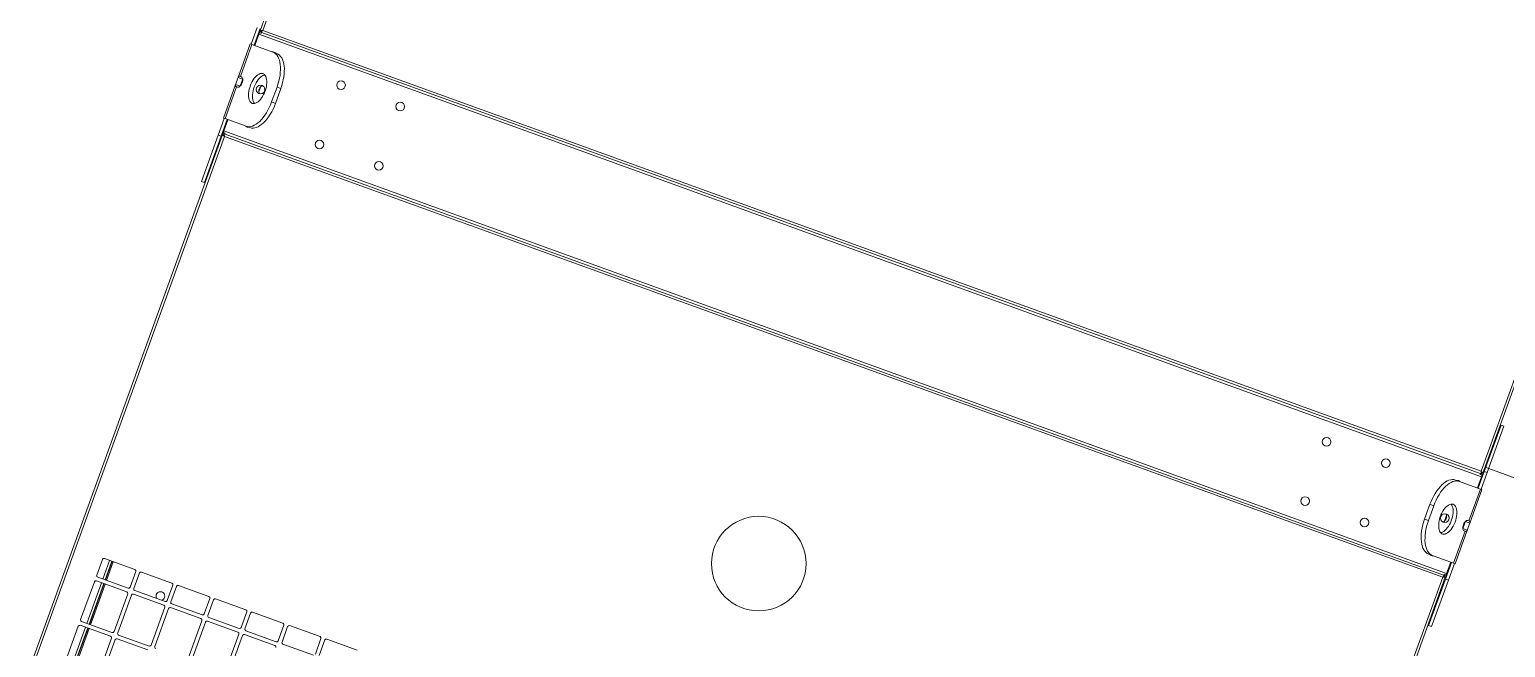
# Model space of a CAD drawing. Header units: metres. Extents: x -17822 to 152406, y -4219 to 19791.
# Drawn here: x 118374.9 to 118562.2, y 5764.8 to 5843.2 of the extents above; entities that cross this region are included whole.
import ezdxf

# ---------------------------------------------------------------- set-up
doc = ezdxf.new("R2010")
doc.units = ezdxf.units.M
doc.header["$LTSCALE"] = 100
doc.header["$MEASUREMENT"] = 0
doc.linetypes.add('DASHDOT2', pattern=[0.5, 0.25, -0.125, 0, -0.125])
doc.layers.get('0').update_dxf_attribs({"color": 9, "lineweight": 9})
doc.layers.add('TEKSAN', color=7, linetype='Continuous', lineweight=9)

# ---------------------------------------------------------------- blocks, each defined once
blk = doc.blocks.new('K500H165_üst')
at = {"color": 7, "linetype": 'Continuous', "lineweight": 15}
for p, q in [((-146.84, 82.5), (-42.06, 82.5)), ((-48.55, 82.6), (-48.55, 83)), ((-48.55, 83), (-42.3, 83)), ((-48.55, 82.6), (-42.3, 82.6)), ((-48.55, 82.6), (-48.55, 82.5)), ((-42.3, 82.6), (-42.3, 83)), ((-42.3, 83), (-40.05, 83)), ((-42.3, 82.6), (-40.05, 82.6)), ((-42.06, 82.5), (-41.89, 82.5)), ((-42.06, 82.5), (-42.06, 82.35)), ((-41.89, 82.5), (-41.89, 82.25)), ((-41.89, 82.5), (-41.76, 82.5)), ((-41.76, 82.5), (-41.76, 82.25)), ((-41.57, 82.5), (-41.76, 82.5)), ((-41.57, 82.5), (-41.57, -82.5)), ((-41.57, 82.5), (-40.05, 82.5)), ((-40.05, 82.89), (-40.05, 83.1)), ((-40.05, 83.1), (-35.52, 83.1)), ((-40.05, 82.89), (-40.05, 80.05)), ((-40.05, 82.89), (-35.75, 82.89)), ((-35.75, 82.96), (-35.75, 82.89)), ((-35.75, 82.89), (-35.75, 82.75)), ((-35.54, 82.5), (-34.56, 82.5)), ((-35.52, 82.5), (-35.52, 83.1)), ((-34.58, 83.1), (-35.52, 83.1)), ((-34.58, 83.1), (-30.05, 83.1)), ((-34.58, 83.1), (-34.58, 82.5)), ((-34.35, 82.89), (-34.35, 82.96)), ((-34.35, 82.75), (-34.35, 82.89)), ((-34.35, 82.89), (-30.05, 82.89)), ((-30.05, 83.1), (-30.05, 82.89)), ((-30.05, 83), (-27.8, 83)), ((-30.05, 80.05), (-30.05, 82.89)), ((-30.05, 82.6), (-27.8, 82.6)), ((-30.05, 82.5), (-28.53, 82.5)), ((-28.34, 82.5), (-28.53, 82.5)), ((-28.53, 82.5), (-28.53, -82.5)), ((-28.34, 82.25), (-28.34, 82.5)), ((-28.21, 82.5), (-28.34, 82.5)), ((-28.21, 82.5), (-28.03, 82.5)), ((-28.21, 82.25), (-28.21, 82.5)), ((-28.03, 82.5), (-28.03, 82.35)), ((-28.03, 82.5), (43.98, 82.5)), ((-27.8, 82.6), (-27.8, 83)), ((-27.8, 83), (-21.55, 83)), ((-27.8, 82.6), (-21.55, 82.6)), ((-21.55, 82.6), (-21.55, 83)), ((-21.55, 82.5), (-21.55, 82.6)), ((-146.7, 82.2), (-42.2, 82.2)), ((-42.2, -82.2), (-42.2, 82.2)), ((-41.9, 82.34), (-42.05, 82.34)), ((-41.9, -82.34), (-41.9, 82.34)), ((-41.76, 82.25), (-41.9, 82.25)), ((-28.2, 82.25), (-28.34, 82.25)), ((-28.2, 82.33), (-28.05, 82.33)), ((-28.2, -82.33), (-28.2, 82.33)), ((-27.9, 82.2), (43.85, 82.2)), ((-27.9, 82.2), (-27.9, -82.2)), ((-40.05, 79.53), (-40.05, 80.05)), ((-35.41, 80), (-34.69, 80)), ((-30.05, 79.53), (-30.05, 80.05)), ((-36.05, 78.05), (-34.05, 78.05)), ((-36.05, 77.53), (-36.05, 78.05)), ((-36.05, 77.53), (-34.05, 77.53)), ((-34.05, 77.53), (-34.05, 78.05)), ((27.65, -44.2), (27.65, -48.3)), ((27.85, -48.5), (29.95, -48.5)), ((27.65, -49.2), (27.65, -53.3)), ((29.95, -49), (27.85, -49)), ((30.15, -53.3), (30.15, -49.2)), ((27.65, -54.2), (27.65, -58.3)), ((27.85, -53.5), (29.95, -53.5)), ((29.95, -54), (27.85, -54)), ((30.15, -58.3), (30.15, -54.2)), ((30.65, -54.2), (30.65, -58.3)), ((27.65, -59.2), (27.65, -63.3)), ((27.85, -58.5), (29.95, -58.5)), ((29.95, -59), (27.85, -59)), ((30.15, -63.3), (30.15, -59.2)), ((30.65, -59.2), (30.65, -63.3)), ((30.85, -58.5), (35.95, -58.5)), ((35.95, -59), (30.85, -59)), ((27.85, -63.5), (29.95, -63.5)), ((30.85, -63.5), (35.95, -63.5)), ((27.65, -64.2), (27.65, -68.3)), ((29.95, -64), (27.85, -64)), ((30.15, -68.3), (30.15, -64.2)), ((30.65, -64.2), (30.65, -68.3)), ((35.95, -64), (30.85, -64)), ((27.65, -69.2), (27.65, -73.3)), ((27.85, -68.5), (29.95, -68.5)), ((29.95, -69), (27.85, -69)), ((30.15, -73.3), (30.15, -69.2)), ((30.65, -69.2), (30.65, -73.3)), ((30.85, -68.5), (35.95, -68.5)), ((35.95, -69), (30.85, -69)), ((36.15, -73.3), (36.15, -69.2)), ((36.65, -69.2), (36.65, -73.3)), ((27.65, -74.2), (27.65, -78.3)), ((27.85, -73.5), (29.95, -73.5)), ((29.95, -74), (27.85, -74)), ((30.15, -78.3), (30.15, -74.2)), ((30.65, -74.2), (30.65, -78.3)), ((30.85, -73.5), (35.95, -73.5)), ((35.95, -74), (30.85, -74)), ((36.15, -78.3), (36.15, -74.2)), ((36.65, -74.2), (36.65, -78.3)), ((36.85, -73.5), (41.95, -73.5)), ((41.95, -74), (36.85, -74)), ((-36.05, -77.53), (-36.05, -78.05)), ((-34.05, -77.53), (-36.05, -77.53)), ((-34.05, -78.05), (-36.05, -78.05)), ((-34.05, -77.53), (-34.05, -78.05)), ((30.15, -77.1), (27.65, -77.1)), ((27.65, -77.25), (30.15, -77.25)), ((30.15, -77.3), (27.65, -77.3)), ((30.15, -77.6), (27.65, -77.6)), ((27.85, -78.5), (29.95, -78.5)), ((36.15, -77.1), (30.65, -77.1)), ((30.65, -77.25), (36.15, -77.25)), ((36.15, -77.3), (30.65, -77.3)), ((36.15, -77.6), (30.65, -77.6)), ((30.85, -78.5), (35.95, -78.5)), ((42.15, -77.1), (36.65, -77.1)), ((36.65, -77.25), (42.15, -77.25)), ((42.15, -77.3), (36.65, -77.3)), ((42.15, -77.6), (36.65, -77.6)), ((36.85, -78.5), (41.95, -78.5)), ((-40.05, -79.53), (-40.05, -80.05)), ((-40.05, -80.05), (-40.05, -82.89)), ((-34.69, -80), (-35.41, -80)), ((-30.05, -79.53), (-30.05, -80.05)), ((-30.05, -82.89), (-30.05, -80.05)), ((-146.7, -82.2), (-42.2, -82.2)), ((-42.06, -82.5), (-42.06, -82.35)), ((-41.9, -82.34), (-42.05, -82.34)), ((-41.9, -82.25), (-41.76, -82.25)), ((-41.89, -82.25), (-41.89, -82.5)), ((-41.76, -82.25), (-41.76, -82.5)), ((-28.34, -82.25), (-28.2, -82.25)), ((-28.34, -82.5), (-28.34, -82.25)), ((-28.21, -82.5), (-28.21, -82.25)), ((-28.2, -82.33), (-28.05, -82.33)), ((-28.03, -82.5), (-28.03, -82.35)), ((43.85, -82.2), (-27.9, -82.2)), ((-146.84, -82.5), (-42.06, -82.5)), ((-40.05, -82.6), (-42.3, -82.6)), ((-40.05, -83), (-42.3, -83)), ((-41.89, -82.5), (-42.06, -82.5)), ((-41.89, -82.5), (-41.76, -82.5)), ((-41.76, -82.5), (-41.57, -82.5)), ((-41.57, -82.5), (-40.05, -82.5)), ((-35.75, -82.89), (-40.05, -82.89)), ((-40.05, -83.1), (-40.05, -82.89)), ((-35.52, -83.1), (-40.05, -83.1)), ((-35.75, -82.75), (-35.75, -82.89)), ((-35.75, -82.89), (-35.75, -82.96)), ((-35.54, -82.5), (-34.56, -82.5)), ((-35.52, -83.1), (-35.52, -82.5)), ((-35.52, -83.1), (-34.58, -83.1)), ((-34.58, -82.5), (-34.58, -83.1)), ((-30.05, -83.1), (-34.58, -83.1)), ((-34.35, -82.89), (-34.35, -82.75)), ((-30.05, -82.89), (-34.35, -82.89)), ((-34.35, -82.96), (-34.35, -82.89)), ((-30.05, -82.5), (-28.53, -82.5)), ((-27.8, -82.6), (-30.05, -82.6)), ((-30.05, -82.89), (-30.05, -83.1)), ((-27.8, -83), (-30.05, -83)), ((-28.53, -82.5), (-28.34, -82.5)), ((-28.21, -82.5), (-28.34, -82.5)), ((-28.03, -82.5), (-28.21, -82.5)), ((43.98, -82.5), (-28.03, -82.5)), ((-27.8, -82.6), (-27.8, -83)), ((-21.55, -82.6), (-27.8, -82.6)), ((-21.55, -83), (-27.8, -83)), ((-21.55, -82.6), (-21.55, -82.5)), ((-21.55, -82.6), (-21.55, -83))]:
    blk.add_line(p, q, dxfattribs=at)
at = {"color": 252, "linetype": 'DASHDOT2'}
blk.add_lwpolyline([(-143.35, 82.5), (-42.85, 82.5), (-42.85, 183, 0.414214)], format="xyb", close=True, dxfattribs=at)
at = {"color": 7, "linetype": 'Continuous', "lineweight": 15, "flags": 128}
for points in [[(-35.75, 82.75), (-35.73, 82.67), (-35.68, 82.6), (-35.6, 82.53), (-35.49, 82.48), (-35.35, 82.43), (-35.21, 82.41), (-35.05, 82.4), (-34.89, 82.41), (-34.75, 82.43), (-34.61, 82.48), (-34.5, 82.53), (-34.42, 82.6), (-34.37, 82.67), (-34.35, 82.75)], [(-42.2, 82.2), (-42.2, 82.2)], [(-37.05, 80.3), (-37.03, 80.17), (-36.98, 80.04), (-36.89, 79.91), (-36.77, 79.79), (-36.62, 79.68), (-36.44, 79.58), (-36.24, 79.49), (-36.01, 79.42), (-35.77, 79.37), (-35.51, 79.33), (-35.25, 79.3), (-34.98, 79.3), (-34.72, 79.31), (-34.46, 79.34), (-34.21, 79.39), (-33.97, 79.46), (-33.76, 79.54), (-33.57, 79.63), (-33.4, 79.73), (-33.26, 79.85), (-33.16, 79.97), (-33.09, 80.1), (-33.05, 80.23), (-33.05, 80.37), (-33.09, 80.5), (-33.16, 80.63), (-33.26, 80.75), (-33.4, 80.87), (-33.57, 80.97), (-33.76, 81.06), (-33.97, 81.14), (-34.21, 81.21), (-34.46, 81.25), (-34.72, 81.29), (-34.98, 81.3), (-35.25, 81.29), (-35.51, 81.27), (-35.77, 81.23), (-36.01, 81.18), (-36.24, 81.1), (-36.44, 81.02), (-36.62, 80.92), (-36.77, 80.81), (-36.89, 80.69), (-36.98, 80.56), (-37.03, 80.43), (-37.05, 80.3)], [(-36.98, 80.04), (-36.98, 80.04), (-36.89, 80.17), (-36.77, 80.29), (-36.62, 80.4), (-36.44, 80.5), (-36.24, 80.58), (-36.01, 80.66), (-35.77, 80.71), (-35.51, 80.75), (-35.25, 80.77), (-34.98, 80.78), (-34.72, 80.77), (-34.46, 80.73), (-34.21, 80.69), (-33.97, 80.62), (-33.76, 80.54), (-33.57, 80.45), (-33.4, 80.35), (-33.26, 80.23), (-33.16, 80.11), (-33.12, 80.04)], [(-27.9, 82.2), (-27.9, 82.2)], [(-40.05, 80.13), (-40.08, 80.04), (-40.1, 79.9)], [(-40.1, 79.9), (-40.08, 79.76), (-40.05, 79.67)], [(-40.05, 80.05), (-40.03, 79.85), (-39.97, 79.66), (-39.88, 79.47), (-39.75, 79.28), (-39.58, 79.11), (-39.38, 78.94), (-39.14, 78.78), (-38.88, 78.64), (-38.59, 78.5), (-38.27, 78.39), (-37.94, 78.29), (-37.58, 78.2), (-37.21, 78.14), (-36.83, 78.09), (-36.44, 78.06), (-36.05, 78.05)], [(-40.05, 79.53), (-40.03, 79.33), (-39.97, 79.14), (-39.88, 78.95), (-39.75, 78.76), (-39.58, 78.59), (-39.38, 78.42), (-39.14, 78.26), (-38.88, 78.12), (-38.59, 77.98), (-38.27, 77.87), (-37.94, 77.77), (-37.58, 77.68), (-37.21, 77.62), (-36.83, 77.57), (-36.44, 77.54), (-36.05, 77.53)], [(-34.05, 78.05), (-33.66, 78.06), (-33.27, 78.09), (-32.89, 78.14), (-32.52, 78.2), (-32.16, 78.29), (-31.83, 78.39), (-31.51, 78.5), (-31.22, 78.64), (-30.96, 78.78), (-30.72, 78.94), (-30.52, 79.11), (-30.35, 79.28), (-30.22, 79.47), (-30.13, 79.66), (-30.07, 79.85), (-30.05, 80.05)], [(-34.05, 77.53), (-33.66, 77.54), (-33.27, 77.57), (-32.89, 77.62), (-32.52, 77.68), (-32.16, 77.77), (-31.83, 77.87), (-31.51, 77.98), (-31.22, 78.12), (-30.96, 78.26), (-30.72, 78.42), (-30.52, 78.59), (-30.35, 78.76), (-30.22, 78.95), (-30.13, 79.14), (-30.07, 79.33), (-30.05, 79.53)], [(-36.05, -77.53), (-36.44, -77.54), (-36.83, -77.57), (-37.21, -77.62), (-37.58, -77.68), (-37.94, -77.77), (-38.27, -77.87), (-38.59, -77.98), (-38.88, -78.12), (-39.14, -78.26), (-39.38, -78.42), (-39.58, -78.59), (-39.75, -78.76), (-39.88, -78.95), (-39.97, -79.14), (-40.03, -79.33), (-40.05, -79.53)], [(-36.05, -78.05), (-36.44, -78.06), (-36.83, -78.09), (-37.21, -78.14), (-37.58, -78.2), (-37.94, -78.29), (-38.27, -78.39), (-38.59, -78.5), (-38.88, -78.64), (-39.14, -78.78), (-39.38, -78.94), (-39.58, -79.11), (-39.75, -79.28), (-39.88, -79.47), (-39.97, -79.66), (-40.03, -79.85), (-40.05, -80.05)], [(-30.05, -79.53), (-30.07, -79.33), (-30.13, -79.14), (-30.22, -78.95), (-30.35, -78.76), (-30.52, -78.59), (-30.72, -78.42), (-30.96, -78.26), (-31.22, -78.12), (-31.51, -77.98), (-31.83, -77.87), (-32.16, -77.77), (-32.52, -77.68), (-32.89, -77.62), (-33.27, -77.57), (-33.66, -77.54), (-34.05, -77.53)], [(-30.05, -80.05), (-30.07, -79.85), (-30.13, -79.66), (-30.22, -79.47), (-30.35, -79.28), (-30.52, -79.11), (-30.72, -78.94), (-30.96, -78.78), (-31.22, -78.64), (-31.51, -78.5), (-31.83, -78.39), (-32.16, -78.29), (-32.52, -78.2), (-32.89, -78.14), (-33.27, -78.09), (-33.66, -78.06), (-34.05, -78.05)], [(-33.05, -80.3), (-33.07, -80.17), (-33.12, -80.04), (-33.21, -79.91), (-33.33, -79.79), (-33.48, -79.68), (-33.66, -79.58), (-33.86, -79.49), (-34.09, -79.42), (-34.33, -79.37), (-34.59, -79.33), (-34.85, -79.3), (-35.12, -79.3), (-35.38, -79.31), (-35.64, -79.34), (-35.89, -79.39), (-36.13, -79.46), (-36.34, -79.54), (-36.53, -79.63), (-36.7, -79.73), (-36.84, -79.85), (-36.94, -79.97), (-37.01, -80.1), (-37.05, -80.23), (-37.05, -80.37), (-37.01, -80.5), (-36.94, -80.63), (-36.84, -80.75), (-36.7, -80.87), (-36.53, -80.97), (-36.34, -81.06), (-36.13, -81.14), (-35.89, -81.21), (-35.64, -81.25), (-35.38, -81.29), (-35.12, -81.3), (-34.85, -81.29), (-34.59, -81.27), (-34.33, -81.23), (-34.09, -81.18), (-33.86, -81.1), (-33.66, -81.02), (-33.48, -80.92), (-33.33, -80.81), (-33.21, -80.69), (-33.12, -80.56), (-33.07, -80.43), (-33.05, -80.3)], [(-33.12, -80.04), (-33.12, -80.04), (-33.21, -80.17), (-33.33, -80.29), (-33.48, -80.4), (-33.66, -80.5), (-33.86, -80.58), (-34.09, -80.66), (-34.33, -80.71), (-34.59, -80.75), (-34.85, -80.77), (-35.12, -80.78), (-35.38, -80.77), (-35.64, -80.73), (-35.89, -80.69), (-36.13, -80.62), (-36.34, -80.54), (-36.53, -80.45), (-36.7, -80.35), (-36.84, -80.23), (-36.94, -80.11), (-36.98, -80.04)], [(-30, -79.9), (-30.02, -79.76), (-30.05, -79.67)], [(-30.05, -80.13), (-30.02, -80.04), (-30, -79.9)], [(-42.2, -82.2), (-42.2, -82.2)], [(-34.35, -82.75), (-34.37, -82.67), (-34.42, -82.6), (-34.5, -82.53), (-34.61, -82.48), (-34.75, -82.43), (-34.89, -82.41), (-35.05, -82.4), (-35.21, -82.41), (-35.35, -82.43), (-35.49, -82.48), (-35.6, -82.53), (-35.68, -82.6), (-35.73, -82.67), (-35.75, -82.75)], [(-27.9, -82.2), (-27.9, -82.2)]]:
    blk.add_lwpolyline(points, dxfattribs=at)
at = {"color": 7, "linetype": 'Continuous', "lineweight": 15}
for centre, radius in [((-35.05, 79.9), 0.55), ((-39.05, 70.5), 0.55), ((-31.05, 70.5), 0.55), ((-39.05, 62.5), 0.55), ((-31.05, 62.5), 0.55), ((0, 0), 6), ((-39.05, -62.5), 0.55), ((-31.05, -62.5), 0.55), ((-39.05, -70.5), 0.55), ((-31.05, -70.5), 0.55), ((-35.05, -79.9), 0.55)]:
    blk.add_circle(centre, radius, dxfattribs=at)
for centre, radius, start, end in [((-35.05, 79.4), 0.7, 38.6822, 141.3178), ((-30.55, 79.9), 0.55, 335.38, 24.62), ((27.85, -48.3), 0.2, 180, 270), ((27.85, -49.2), 0.2, 90, 180), ((27.85, -53.3), 0.2, 180, 270), ((27.85, -54.2), 0.2, 90, 180), ((29.95, -53.3), 0.2, 270, 0), ((29.95, -54.2), 0.2, 0, 90), ((30.85, -54.2), 0.2, 90, 180), ((27.85, -58.3), 0.2, 180, 270), ((27.85, -59.2), 0.2, 90, 180), ((29.95, -58.3), 0.2, 270, 0), ((29.95, -59.2), 0.2, 0, 90), ((30.85, -58.3), 0.2, 180, 270), ((30.85, -59.2), 0.2, 90, 180), ((27.85, -63.3), 0.2, 180, 270), ((29.95, -63.3), 0.2, 270, 0), ((30.85, -63.3), 0.2, 180, 270), ((27.85, -64.2), 0.2, 90, 180), ((29.95, -64.2), 0.2, 0, 90), ((30.85, -64.2), 0.2, 90, 180), ((27.85, -68.3), 0.2, 180, 270), ((27.85, -69.2), 0.2, 90, 180), ((29.95, -68.3), 0.2, 270, 0), ((29.95, -69.2), 0.2, 0, 90), ((30.85, -68.3), 0.2, 180, 270), ((30.85, -69.2), 0.2, 90, 180), ((35.95, -68.3), 0.2, 270, 0), ((35.95, -69.2), 0.2, 0, 90), ((29.7, -70), 0.55, 35.0968, 180), ((29.7, -70), 0.55, 180, 324.9032), ((27.85, -73.3), 0.2, 180, 270), ((27.85, -74.2), 0.2, 90, 180), ((29.95, -73.3), 0.2, 270, 0), ((29.95, -74.2), 0.2, 0, 90), ((30.85, -73.3), 0.2, 180, 270), ((30.85, -74.2), 0.2, 90, 180), ((35.95, -73.3), 0.2, 270, 0), ((35.95, -74.2), 0.2, 0, 90), ((36.85, -73.3), 0.2, 180, 270), ((36.85, -74.2), 0.2, 90, 180), ((27.85, -78.3), 0.2, 180, 270), ((29.95, -78.3), 0.2, 270, 0), ((30.85, -78.3), 0.2, 180, 270), ((35.95, -78.3), 0.2, 270, 0), ((36.85, -78.3), 0.2, 180, 270), ((-39.55, -79.9), 0.55, 155.38, 204.62), ((-35.05, -79.4), 0.7, 218.6822, 321.3178)]:
    blk.add_arc(centre, radius, start, end, dxfattribs=at)
for points, knots in [([(-42.06, 82.5), (-42.06, 82.5), (-42.06, 82.49), (-42.08, 82.44), (-42.11, 82.37), (-42.16, 82.29), (-42.19, 82.23), (-42.2, 82.2)], [0, 0, 0, 0, 0.196064, 0.392161, 0.589984, 0.796038, 1, 1, 1, 1]), ([(-35.52, 83.1), (-35.55, 83.1), (-35.62, 83.1), (-35.69, 83.08), (-35.73, 83.04), (-35.74, 82.99), (-35.75, 82.96)], [0, 0, 0, 0, 0.238095, 0.464652, 0.702488, 1, 1, 1, 1]), ([(-34.35, 82.96), (-34.35, 82.98), (-34.36, 83.01), (-34.38, 83.05), (-34.42, 83.08), (-34.48, 83.1), (-34.55, 83.1), (-34.58, 83.1)], [0, 0, 0, 0, 0.191437, 0.369481, 0.53615, 0.747928, 1, 1, 1, 1]), ([(-27.9, 82.2), (-27.92, 82.24), (-27.95, 82.31), (-28, 82.41), (-28.02, 82.47), (-28.03, 82.5), (-28.03, 82.5), (-28.03, 82.5)], [0, 0, 0, 0, 0.250878, 0.500017, 0.724437, 0.922332, 1, 1, 1, 1]), ([(-42.06, 82.35), (-42.06, 82.35), (-42.06, 82.35), (-42.08, 82.33), (-42.11, 82.29), (-42.15, 82.25), (-42.18, 82.22), (-42.2, 82.2)], [0, 0, 0, 0, 0.160612, 0.321055, 0.486623, 0.749074, 1, 1, 1, 1]), ([(-42.2, 82.2), (-42.16, 82.22), (-42.09, 82.25), (-42.02, 82.29), (-41.97, 82.31), (-41.93, 82.33), (-41.91, 82.34), (-41.9, 82.34), (-41.9, 82.34)], [0, 0, 0, 0, 0.265312, 0.463008, 0.57616, 0.702985, 0.844132, 1, 1, 1, 1]), ([(-42.2, 82.2), (-42.18, 82.22), (-42.15, 82.25), (-42.11, 82.29), (-42.08, 82.31), (-42.07, 82.33), (-42.05, 82.34), (-42.05, 82.34), (-42.05, 82.34)], [0, 0, 0, 0, 0.2934379, 0.5019369, 0.6132422, 0.7322724, 0.8607348, 1, 1, 1, 1]), ([(-28.2, 82.33), (-28.2, 82.33), (-28.19, 82.33), (-28.17, 82.32), (-28.13, 82.31), (-28.09, 82.29), (-28.01, 82.25), (-27.94, 82.22), (-27.9, 82.2)], [0, 0, 0, 0, 0.1602164, 0.3032612, 0.4295814, 0.5399738, 0.7169851, 1, 1, 1, 1]), ([(-28.05, 82.33), (-28.05, 82.33), (-28.05, 82.33), (-28.03, 82.32), (-28.02, 82.31), (-27.99, 82.29), (-27.95, 82.25), (-27.92, 82.22), (-27.9, 82.2)], [0, 0, 0, 0, 0.143441, 0.273388, 0.391447, 0.499939, 0.687865, 1, 1, 1, 1]), ([(-27.9, 82.2), (-27.92, 82.22), (-27.96, 82.26), (-28, 82.3), (-28.02, 82.33), (-28.03, 82.35), (-28.03, 82.35), (-28.03, 82.35)], [0, 0, 0, 0, 0.337981, 0.547302, 0.717668, 0.888559, 1, 1, 1, 1]), ([(-41.9, -82.34), (-41.9, -82.34), (-41.91, -82.34), (-41.96, -82.32), (-42.03, -82.29), (-42.11, -82.24), (-42.17, -82.21), (-42.2, -82.2)], [0, 0, 0, 0, 0.1960628, 0.3921639, 0.5899928, 0.7960429, 1, 1, 1, 1]), ([(-42.05, -82.34), (-42.05, -82.34), (-42.05, -82.34), (-42.07, -82.32), (-42.11, -82.29), (-42.15, -82.25), (-42.18, -82.22), (-42.2, -82.2)], [0, 0, 0, 0, 0.160618, 0.320991, 0.486619, 0.74907, 1, 1, 1, 1]), ([(-42.2, -82.2), (-42.18, -82.22), (-42.15, -82.25), (-42.11, -82.29), (-42.09, -82.32), (-42.07, -82.34), (-42.06, -82.35), (-42.06, -82.35), (-42.06, -82.35)], [0, 0, 0, 0, 0.297005, 0.499558, 0.626091, 0.749943, 0.873806, 1, 1, 1, 1]), ([(-42.2, -82.2), (-42.18, -82.24), (-42.15, -82.31), (-42.11, -82.39), (-42.09, -82.44), (-42.07, -82.47), (-42.06, -82.5), (-42.06, -82.5), (-42.06, -82.5)], [0, 0, 0, 0, 0.270145, 0.461588, 0.58911, 0.720788, 0.85747, 1, 1, 1, 1]), ([(-27.9, -82.2), (-27.94, -82.22), (-28.01, -82.25), (-28.11, -82.3), (-28.17, -82.32), (-28.2, -82.33), (-28.2, -82.33), (-28.2, -82.33)], [0, 0, 0, 0, 0.2508768, 0.5000212, 0.7244405, 0.9223311, 1, 1, 1, 1]), ([(-27.9, -82.2), (-27.92, -82.22), (-27.96, -82.26), (-28, -82.3), (-28.03, -82.32), (-28.05, -82.33), (-28.05, -82.33), (-28.05, -82.33)], [0, 0, 0, 0, 0.3379555, 0.5473235, 0.7176613, 0.8885571, 1, 1, 1, 1]), ([(-28.03, -82.35), (-28.03, -82.35), (-28.03, -82.35), (-28.02, -82.34), (-28.01, -82.32), (-27.99, -82.29), (-27.95, -82.25), (-27.92, -82.22), (-27.9, -82.2)], [0, 0, 0, 0, 0.127651, 0.251609, 0.374867, 0.500347, 0.704262, 1, 1, 1, 1]), ([(-28.03, -82.5), (-28.03, -82.5), (-28.03, -82.5), (-28.02, -82.47), (-28.01, -82.44), (-27.99, -82.39), (-27.95, -82.31), (-27.92, -82.24), (-27.9, -82.2)], [0, 0, 0, 0, 0.143495, 0.280657, 0.412356, 0.539499, 0.732412, 1, 1, 1, 1]), ([(-35.75, -82.96), (-35.75, -82.98), (-35.74, -83.01), (-35.72, -83.05), (-35.68, -83.08), (-35.62, -83.1), (-35.55, -83.1), (-35.52, -83.1)], [0, 0, 0, 0, 0.191438, 0.369479, 0.536142, 0.747928, 1, 1, 1, 1]), ([(-34.58, -83.1), (-34.55, -83.1), (-34.48, -83.1), (-34.41, -83.08), (-34.37, -83.04), (-34.36, -82.99), (-34.35, -82.96)], [0, 0, 0, 0, 0.238089, 0.464649, 0.702487, 1, 1, 1, 1])]:
    blk.add_open_spline(points, degree=3, knots=knots, dxfattribs=at)

msp = doc.modelspace()

# ---------------------------------------------------------------- block references
at = {"layer": 'TEKSAN', "rotation": 250.1125129141476}
msp.add_blockref('K500H165_üst', (118467.45, 5775.4), dxfattribs=at)

doc.saveas('drawing.dxf')
